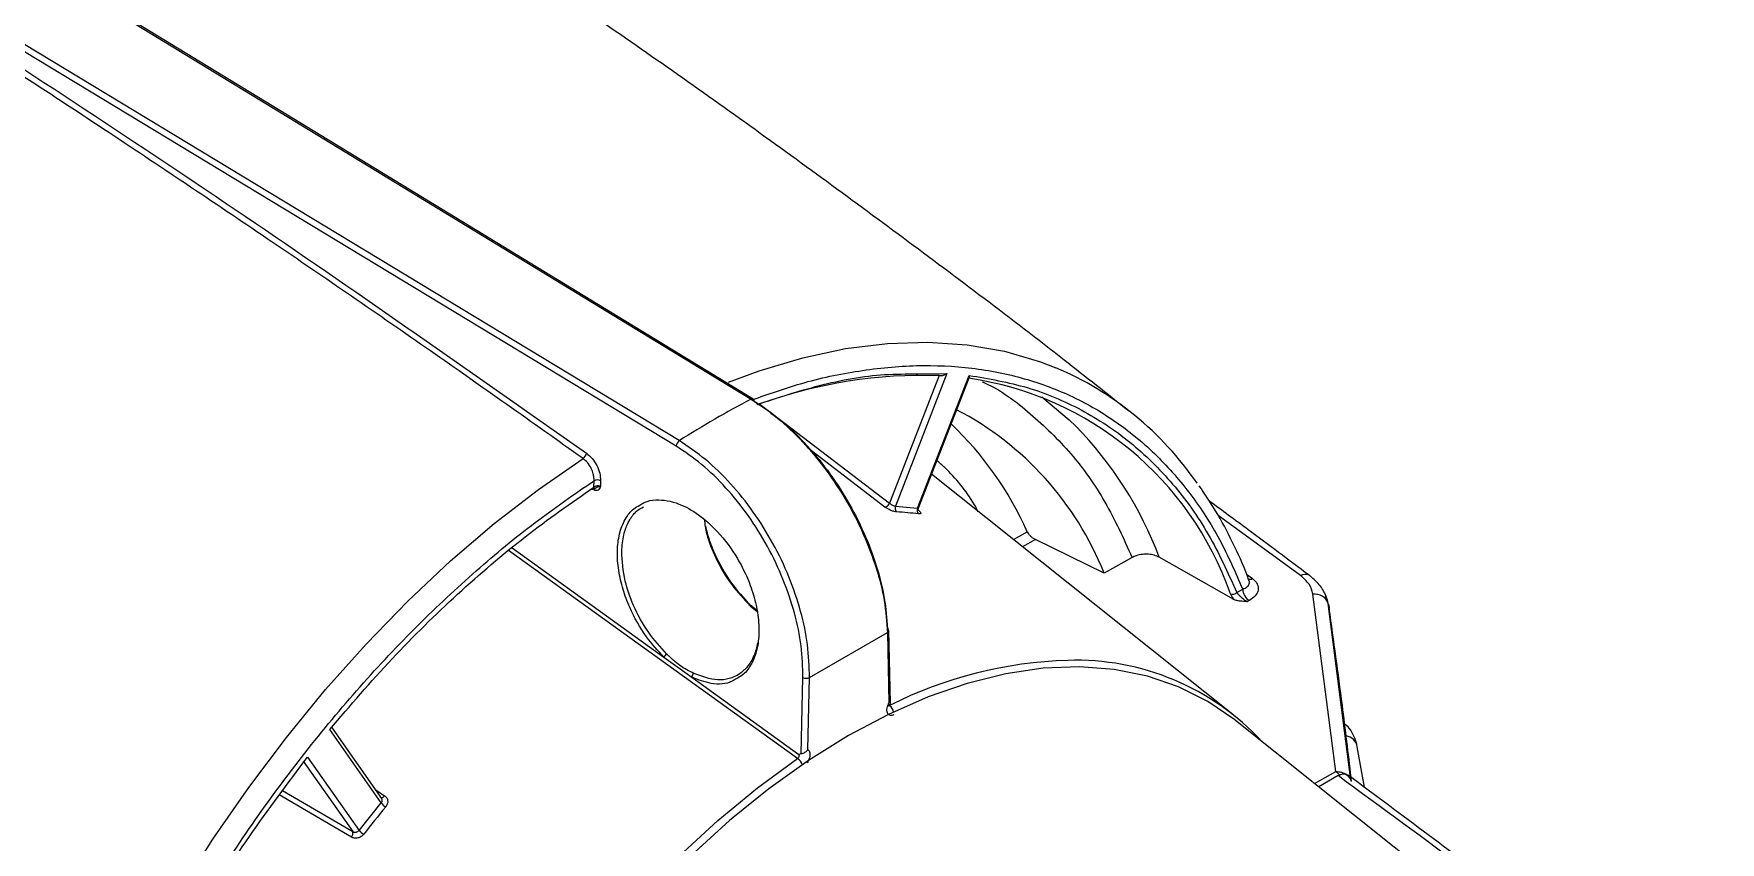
# Model space of a CAD drawing. Extents: x 8 to 113, y 1 to 87.
# Drawn here: x 81 to 86.45, y 7.38 to 9.99 of the extents above; entities that cross this region are included whole.
import ezdxf

# ---------------------------------------------------------------- set-up
doc = ezdxf.new("R2010")
doc.units = 0
doc.header["$MEASUREMENT"] = 0
doc.layers.add('OBJECT', color=7, linetype='CONTINUOUS')

msp = doc.modelspace()

# ---------------------------------------------------------------- linework, layer by layer
at = {"layer": 'OBJECT'}
for p, q in [((80.3201, 10.6345), (83.3146, 8.8089)), ((83.072, 8.6573), (80.0665, 10.4765)), ((83.0823, 8.6749), (80.0768, 10.4941)), ((83.9221, 8.8851), (83.7621, 8.4726)), ((83.947, 8.8923), (83.7806, 8.4634)), ((83.8521, 8.457), (84.0186, 8.8859)), ((83.8524, 8.8904), (83.947, 8.8923)), ((83.8542, 8.4543), (84.0188, 8.8784)), ((83.3146, 8.809), (83.3244, 8.803)), ((83.3431, 8.7934), (83.7621, 8.4726)), ((83.7469, 8.4604), (83.4959, 8.6527)), ((84.871, 7.7901), (83.8977, 8.5665)), ((82.8066, 8.5244), (82.8071, 8.5455)), ((82.8282, 8.5452), (82.8278, 8.5268)), ((83.7806, 8.4634), (83.8521, 8.457)), ((85.0896, 8.2391), (84.8234, 8.433)), ((84.1618, 8.3558), (84.2064, 8.3807)), ((84.2328, 8.3552), (84.1915, 8.3322)), ((84.4549, 8.2467), (84.2328, 8.3552)), ((83.4647, 7.6473), (82.5309, 8.3202)), ((82.5423, 8.3284), (83.0327, 7.975)), ((84.5456, 8.2973), (84.4549, 8.2467)), ((84.8745, 8.1612), (84.6331, 8.298)), ((84.9153, 8.2431), (84.9346, 8.2291)), ((84.8835, 8.1841), (84.9028, 8.1949)), ((85.2033, 7.6057), (85.1295, 8.1792)), ((83.3076, 8.1454), (83.3355, 8.1254)), ((83.3164, 8.1387), (83.3085, 8.1444)), ((83.3116, 8.1409), (83.3336, 8.1231)), ((83.3345, 8.1257), (83.3164, 8.1387)), ((84.9234, 8.1581), (84.9169, 8.1545)), ((85.1731, 8.1641), (85.1705, 8.1707)), ((85.1791, 8.1488), (85.1731, 8.1641)), ((85.1763, 8.1587), (85.1743, 8.1646)), ((85.1793, 8.1474), (85.1765, 8.1611)), ((85.2521, 7.5775), (85.1791, 8.1488)), ((85.254, 7.5732), (85.1809, 8.1434)), ((83.503, 7.9091), (83.7547, 8.0544)), ((83.7547, 8.0544), (83.7599, 7.8279)), ((83.7645, 7.8267), (83.7591, 8.0609)), ((83.0327, 7.975), (83.1229, 7.91)), ((83.1229, 7.91), (83.4691, 7.6606)), ((83.4763, 7.6622), (83.4818, 7.9094)), ((83.4978, 7.6766), (83.503, 7.9091)), ((82.1194, 7.5044), (81.953, 7.7412)), ((82.1217, 7.5182), (81.9597, 7.7487)), ((86.4458, 6.5211), (84.8797, 7.7705)), ((85.2961, 7.5545), (85.2731, 7.6851)), ((81.8674, 7.639), (82.0274, 7.4113)), ((81.8815, 7.6522), (82.0479, 7.4154)), ((83.4763, 7.6622), (83.4691, 7.6606)), ((85.1344, 7.5673), (85.2033, 7.6057)), ((85.2109, 7.5922), (85.1484, 7.5561)), ((85.2033, 7.6057), (85.2034, 7.6057)), ((82.0228, 7.3934), (81.79, 7.5301)), ((81.8006, 7.5444), (82.0274, 7.4113)), ((82.1021, 7.5461), (82.1304, 7.5272)), ((82.0479, 7.4154), (82.1194, 7.5044))]:
    msp.add_line(p, q, dxfattribs=at)
at = {"layer": 'OBJECT', "flags": 128}
for points in [[(83.3216, 8.8094), (81.836, 9.715), (80.3271, 10.635)], [(83.2411, 8.8642), (83.3406, 8.9009), (83.4814, 8.9429), (83.6196, 8.9725), (83.7546, 8.9894), (83.8856, 8.9936), (84.0121, 8.985), (84.1335, 8.9637), (84.2492, 8.9298), (84.2988, 8.9107)], [(84.2534, 8.817), (84.3426, 8.7421), (84.3632, 8.7221)], [(80.9121, 5.9257), (80.9658, 6.1121), (81.0285, 6.2991), (81.1, 6.486), (81.1799, 6.6717), (81.2679, 6.8554), (81.3635, 7.0364), (81.4663, 7.2137), (81.5758, 7.3865), (81.6915, 7.554), (81.8129, 7.7154), (81.9394, 7.8701), (82.0705, 8.0172), (82.2054, 8.1561), (82.3436, 8.2861), (82.4845, 8.4067), (82.6273, 8.5172), (82.7715, 8.6172)], [(82.8066, 8.5244), (82.8065, 8.5222), (82.8061, 8.5204), (82.8052, 8.5189), (82.8041, 8.5179), (82.8026, 8.5173), (82.8008, 8.5172), (82.7989, 8.5177), (82.798, 8.518)], [(85.1172, 8.2399), (85.1183, 8.2393), (85.1204, 8.2378)], [(83.3116, 8.1409), (83.3129, 8.1416), (83.314, 8.142), (83.315, 8.1421), (83.3158, 8.1419), (83.3164, 8.1415), (83.3167, 8.1408), (83.3167, 8.1399), (83.3164, 8.1387)], [(85.1809, 8.1434), (85.1824, 8.134), (85.1824, 8.1325)], [(84.8797, 7.7705), (84.8772, 7.7724), (84.7901, 7.8322), (84.6957, 7.8795), (84.5947, 7.9141), (84.4876, 7.9356), (84.3751, 7.944), (84.258, 7.9392), (84.137, 7.9213), (84.0127, 7.8903), (83.8861, 7.8465), (83.7579, 7.7902), (83.6288, 7.7216), (83.4998, 7.6412), (83.3716, 7.5495), (83.2449, 7.4471), (83.1207, 7.3346)], [(82.1347, 5.8163), (82.1922, 5.9745), (82.2621, 6.1424), (82.3406, 6.3084), (82.4272, 6.4714), (82.5213, 6.6305), (82.6223, 6.7846), (82.7296, 6.9327), (82.8424, 7.074), (82.9602, 7.2074), (83.0821, 7.3323), (83.2073, 7.4477), (83.3352, 7.5529), (83.4647, 7.6473)]]:
    msp.add_lwpolyline(points, dxfattribs=at)
at = {"layer": 'OBJECT'}
for centre, radius, start, end in [((83.8705, 7.337), 1.549, 88.0958, 109.9091), ((83.8893, 7.9443), 1.0495, 34.3991, 67.0351), ((83.8658, 7.8306), 1.0568, 19.3113, 81.7226), ((84.7327, 6.0842), 3.0716, 117.4955, 122.4992), ((83.3183, 8.8039), 0.00621, 351.1492, 126.4126), ((83.5061, 7.8697), 1.0209, 21.6704, 62.4367), ((83.2192, 7.9448), 1.0791, 23.8199, 46.5937), ((83.4908, 7.8688), 1.2203, 20.5924, 44.3653), ((83.0958, 8.6551), 0.0239, 124.343, 174.8196), ((82.757, 8.6389), 0.0261, 303.877, 349.2906), ((82.8001, 8.516), 0.00639, 356.9381, 31.2359), ((82.8173, 8.5243), 0.0236, 62.5094, 115.8291), ((83.7431, 8.4807), 0.0206, 280.6887, 336.9854), ((83.7964, 8.457), 0.017, 157.8833, 227.4939), ((83.8672, 8.4502), 0.0166, 155.8055, 227.1068), ((83.7331, 7.465), 0.9808, 82.8058, 86.9752), ((84.9262, 8.2455), 0.0185, 247.0012, 297.0438), ((85.1042, 8.2113), 0.0314, 65.5477, 117.735), ((84.8704, 8.1965), 0.018, 246.059, 316.3404), ((84.9483, 8.1961), 0.0455, 181.624, 236.7431), ((85.1341, 8.131), 0.0484, 21.568, 95.5173), ((83.467, 7.5826), 1.8033, 18.1196, 18.3009), ((83.7522, 8.0607), 0.00677, 292.0216, 67.7676), ((83.0537, 7.9655), 0.023, 120.389, 155.596), ((84.3789, 6.5917), 1.3736, 91.7265, 116.6914), ((84.365, 7.1494), 0.8157, 42.6102, 91.931), ((83.1374, 7.9103), 0.0145, 123.4856, 180.94), ((83.4927, 7.9304), 0.0236, 242.5078, 295.8301), ((83.7393, 7.7901), 0.0366, 13.0528, 51.8568), ((85.2316, 7.6787), 0.042, 8.8467, 82.4487), ((83.4384, 7.6117), 0.0444, 21.1203, 53.5565), ((82.1197, 7.5342), 0.0128, 268.8975, 326.8439), ((85.1684, 4.9791), 3.9396, 140.3805, 142.0304), ((82.1614, 7.5358), 0.0524, 216.8578, 238.2434), ((82.0084, 7.4067), 0.0196, 317.4257, 13.7178), ((82.0951, 7.4559), 0.0621, 220.599, 238.5845)]:
    msp.add_arc(centre, radius, start, end, dxfattribs=at)
for points, knots in [([(82.7715, 8.6172), (82.6072, 8.7337), (82.2729, 8.9705), (81.762, 9.3216), (81.2335, 9.676), (80.7032, 10.022), (80.1757, 10.357), (79.6554, 10.6782), (79.1313, 10.9933), (78.7806, 11.1965), (78.6046, 11.2984)], [0, 0, 0, 0, 0.118989, 0.241992, 0.369009, 0.500039, 0.623805, 0.748387, 0.873785, 1, 1, 1, 1]), ([(78.6146, 11.3161), (78.9632, 11.1124), (79.6604, 10.7052), (80.7043, 10.049), (81.7459, 9.3633), (82.4371, 8.8771), (82.7826, 8.6341)], [0, 0, 0, 0, 0.25003, 0.500058, 0.750055, 1, 1, 1, 1]), ([(84.5342, 8.771), (84.4648, 8.826), (84.2252, 9.016), (83.8065, 9.3315), (83.2785, 9.7178), (82.7413, 10.0936), (82.2989, 10.3936), (82.0331, 10.5645), (81.9516, 10.6169)], [0, 0, 0, 0, 0.0839488, 0.289789, 0.495873, 0.7021638, 0.9086263, 1, 1, 1, 1]), ([(83.3177, 8.8067), (83.37, 8.8253), (83.4871, 8.8669), (83.6651, 8.9039), (83.8506, 8.9217), (84.0296, 8.9133), (84.1989, 8.8795), (84.3562, 8.8203), (84.4996, 8.7366), (84.627, 8.6303), (84.7371, 8.5033), (84.8307, 8.3597), (84.8789, 8.2495), (84.9028, 8.1949)], [0, 0, 0, 0, 0.073937, 0.165467, 0.258957, 0.353004, 0.447496, 0.541994, 0.636041, 0.729525, 0.821061, 0.911248, 1, 1, 1, 1]), ([(83.3337, 8.7918), (83.4007, 8.8138), (83.5411, 8.8598), (83.7148, 8.8906), (83.8171, 8.8905), (83.8524, 8.8904)], [0, 0, 0, 0, 0.3748903, 0.7843448, 1, 1, 1, 1]), ([(83.947, 8.8923), (83.9453, 8.8909), (83.9419, 8.8881), (83.9363, 8.8855), (83.9315, 8.8842), (83.9278, 8.8838), (83.9246, 8.8841), (83.9229, 8.8848), (83.9221, 8.8851)], [0, 0, 0, 0, 0.249829, 0.499338, 0.644997, 0.775032, 0.892145, 1, 1, 1, 1]), ([(84.0186, 8.8859), (84.0824, 8.875), (84.2105, 8.853), (84.3842, 8.7787), (84.542, 8.6749), (84.6792, 8.5394), (84.7961, 8.3777), (84.8544, 8.2485), (84.8835, 8.1841)], [0, 0, 0, 0, 0.165461, 0.332207, 0.5, 0.667784, 0.834534, 1, 1, 1, 1]), ([(84.0186, 8.8859), (84.0189, 8.8843), (84.0195, 8.8814), (84.0189, 8.8794), (84.0186, 8.8785)], [0, 0, 0, 0, 0.543154, 1, 1, 1, 1]), ([(84.0607, 8.8653), (84.0627, 8.8644), (84.1204, 8.84), (84.2185, 8.7644), (84.3506, 8.6372), (84.4617, 8.4818), (84.5177, 8.3586), (84.5456, 8.2973)], [0, 0, 0, 0, 0.008989, 0.257952, 0.506901, 0.75437, 1, 1, 1, 1]), ([(83.3146, 8.8089), (83.3431, 8.7897), (83.4002, 8.7513), (83.4824, 8.6723), (83.558, 8.5813), (83.6244, 8.4802), (83.6795, 8.3729), (83.7203, 8.2641), (83.7478, 8.1554), (83.7524, 8.0886), (83.7547, 8.0544)], [0, 0, 0, 0, 0.125536, 0.250752, 0.375675, 0.500324, 0.624651, 0.75007, 0.872262, 1, 1, 1, 1]), ([(83.3244, 8.803), (83.3523, 8.7842), (83.4079, 8.7468), (83.4882, 8.6696), (83.5621, 8.581), (83.6271, 8.4821), (83.6809, 8.3773), (83.7212, 8.2704), (83.7479, 8.1646), (83.7525, 8.0995), (83.7547, 8.067)], [0, 0, 0, 0, 0.125719, 0.250525, 0.375694, 0.500217, 0.625479, 0.750016, 0.875168, 1, 1, 1, 1]), ([(83.503, 7.9091), (83.502, 7.9442), (83.5001, 8.0128), (83.4765, 8.1239), (83.4389, 8.2348), (83.3869, 8.3438), (83.3229, 8.4462), (83.249, 8.5379), (83.1679, 8.6174), (83.1109, 8.6557), (83.0823, 8.6749)], [0, 0, 0, 0, 0.128141, 0.25071, 0.37607, 0.500341, 0.624825, 0.749582, 0.874632, 1, 1, 1, 1]), ([(82.8071, 8.5455), (82.807, 8.5493), (82.8069, 8.5563), (82.8041, 8.5699), (82.7979, 8.5864), (82.7864, 8.6046), (82.7764, 8.6131), (82.7715, 8.6172)], [0, 0, 0, 0, 0.149147, 0.282418, 0.50059, 0.756831, 1, 1, 1, 1]), ([(82.7826, 8.6341), (82.7889, 8.6288), (82.8016, 8.6181), (82.8166, 8.5946), (82.8267, 8.569), (82.8277, 8.5532), (82.8282, 8.5452)], [0, 0, 0, 0, 0.250228, 0.500086, 0.750006, 1, 1, 1, 1]), ([(83.4818, 7.9094), (83.481, 7.943), (83.4793, 8.01), (83.4565, 8.1184), (83.4199, 8.2274), (83.3691, 8.3341), (83.3066, 8.4342), (83.2343, 8.524), (83.1553, 8.6013), (83.0998, 8.6387), (83.072, 8.6573)], [0, 0, 0, 0, 0.125666, 0.250539, 0.37567, 0.500227, 0.625486, 0.75002, 0.875177, 1, 1, 1, 1]), ([(84.0483, 8.4464), (84.0441, 8.4537), (84.0135, 8.5074), (83.9688, 8.5629), (83.9234, 8.6032), (83.9149, 8.6107)], [0, 0, 0, 0, 0.112275, 0.834669, 1, 1, 1, 1]), ([(80.9972, 5.9402), (81.0211, 6.0225), (81.0693, 6.1883), (81.163, 6.4401), (81.273, 6.6941), (81.4005, 6.9475), (81.5438, 7.1968), (81.7012, 7.4376), (81.8705, 7.6669), (82.0494, 7.8817), (82.2349, 8.0788), (82.4244, 8.2559), (82.6151, 8.4135), (82.7434, 8.5018), (82.8071, 8.5455)], [0, 0, 0, 0, 0.080321, 0.16194, 0.244772, 0.329378, 0.414487, 0.5, 0.585518, 0.670628, 0.755228, 0.838065, 0.919682, 1, 1, 1, 1]), ([(81.953, 7.7412), (82.0194, 7.8187), (82.1526, 7.9742), (82.3651, 8.1819), (82.5836, 8.3697), (82.7324, 8.4729), (82.8066, 8.5244)], [0, 0, 0, 0, 0.249262, 0.5, 0.750738, 1, 1, 1, 1]), ([(82.7988, 8.5197), (82.7996, 8.5194), (82.8013, 8.5187), (82.8048, 8.5185), (82.8074, 8.5197), (82.8093, 8.5205)], [0, 0, 0, 0, 0.237244, 0.478975, 1, 1, 1, 1]), ([(82.8278, 8.5268), (82.8258, 8.5222), (82.8227, 8.5154), (82.8152, 8.5131), (82.8103, 8.5138), (82.8077, 8.5151), (82.8064, 8.5157)], [0, 0, 0, 0, 0.500408, 0.749561, 0.874846, 1, 1, 1, 1]), ([(82.8278, 8.5268), (82.8263, 8.5274), (82.824, 8.5283), (82.8202, 8.5286), (82.8166, 8.5285), (82.8129, 8.5277), (82.8093, 8.5262), (82.8075, 8.525), (82.8066, 8.5244)], [0, 0, 0, 0, 0.23989, 0.367317, 0.499483, 0.699788, 0.8375, 1, 1, 1, 1]), ([(82.8093, 8.5205), (82.8118, 8.522), (82.816, 8.5244), (82.8228, 8.5266), (82.8261, 8.5267), (82.8278, 8.5268)], [0, 0, 0, 0, 0.413074, 0.690931, 1, 1, 1, 1]), ([(84.923, 8.2225), (84.9213, 8.2274), (84.9062, 8.2709), (84.8707, 8.3468), (84.8196, 8.4449), (84.7805, 8.5023), (84.7625, 8.5286)], [0, 0, 0, 0, 0.0422912, 0.3772894, 0.7139164, 1, 1, 1, 1]), ([(83.0327, 7.975), (83.0134, 7.996), (82.9703, 8.0428), (82.9265, 8.1216), (82.899, 8.1955), (82.8848, 8.2572), (82.8805, 8.3185), (82.8875, 8.375), (82.9059, 8.4214), (82.9288, 8.4525), (82.9478, 8.4627), (82.9544, 8.4662)], [0, 0, 0, 0, 0.136879, 0.305055, 0.401288, 0.50431, 0.612411, 0.723242, 0.834071, 0.942167, 1, 1, 1, 1]), ([(82.8965, 8.3173), (82.898, 8.3355), (82.9006, 8.3688), (82.9122, 8.4004), (82.9218, 8.4185), (82.9278, 8.4278), (82.9336, 8.4356), (82.9392, 8.4418), (82.949, 8.452), (82.959, 8.457), (82.9669, 8.4609)], [0, 0, 0, 0, 0.276876, 0.505744, 0.583894, 0.654328, 0.717044, 0.772044, 0.819326, 1, 1, 1, 1]), ([(82.9544, 8.4662), (82.9593, 8.4695), (82.9746, 8.4797), (83.0161, 8.4865), (83.0761, 8.4768), (83.1454, 8.4381), (83.2117, 8.379), (83.2641, 8.3083), (83.301, 8.2368), (83.3239, 8.1747), (83.3381, 8.1102), (83.3414, 8.0478), (83.3332, 7.9923), (83.3142, 7.948), (83.2918, 7.919), (83.2739, 7.9094), (83.2678, 7.9061)], [0, 0, 0, 0, 0.02924, 0.091517, 0.200352, 0.288936, 0.37752, 0.486357, 0.548634, 0.615305, 0.685265, 0.756994, 0.828724, 0.898686, 0.96536, 1, 1, 1, 1]), ([(83.7849, 8.4444), (83.7822, 8.4448), (83.7768, 8.4455), (83.7662, 8.4493), (83.7556, 8.4544), (83.7498, 8.4584), (83.7469, 8.4604)], [0, 0, 0, 0, 0.24998, 0.499779, 0.749125, 1, 1, 1, 1]), ([(83.7621, 8.4726), (83.7628, 8.472), (83.7642, 8.4707), (83.7672, 8.4684), (83.7714, 8.4659), (83.7765, 8.4639), (83.7793, 8.4635), (83.7806, 8.4634)], [0, 0, 0, 0, 0.139822, 0.270031, 0.501054, 0.752076, 1, 1, 1, 1]), ([(83.8521, 8.457), (83.8532, 8.4569), (83.855, 8.4567), (83.8553, 8.4577), (83.8554, 8.4581)], [0, 0, 0, 0, 0.612529, 1, 1, 1, 1]), ([(83.8546, 8.4501), (83.8546, 8.4501), (83.8548, 8.4501), (83.8547, 8.4509), (83.8544, 8.4534), (83.8552, 8.4564), (83.8556, 8.4579)], [0, 0, 0, 0, 0.042199, 0.239093, 0.62, 1, 1, 1, 1]), ([(83.8545, 8.4508), (83.8567, 8.4489), (83.8612, 8.445), (83.8635, 8.4406), (83.8621, 8.4379), (83.858, 8.438), (83.856, 8.4381)], [0, 0, 0, 0, 0.250089, 0.499955, 0.749358, 1, 1, 1, 1]), ([(85.1172, 8.2399), (85.0517, 8.289), (84.9447, 8.3693), (84.8364, 8.449), (84.7944, 8.48)], [0, 0, 0, 0, 0.611774, 1, 1, 1, 1]), ([(83.163, 8.4212), (83.1649, 8.4053), (83.1699, 8.365), (83.2008, 8.2907), (83.2481, 8.2084), (83.2908, 8.1629), (83.3116, 8.1409)], [0, 0, 0, 0, 0.16678, 0.421361, 0.719673, 1, 1, 1, 1]), ([(83.1666, 8.3992), (83.1704, 8.3838), (83.1789, 8.35), (83.2077, 8.2825), (83.2531, 8.2056), (83.2968, 8.1595), (83.3164, 8.1387)], [0, 0, 0, 0, 0.164932, 0.364508, 0.714269, 1, 1, 1, 1]), ([(84.2064, 8.3807), (84.2075, 8.3785), (84.2099, 8.3743), (84.2161, 8.3672), (84.2235, 8.3608), (84.2293, 8.357), (84.2322, 8.3555), (84.2328, 8.3552)], [0, 0, 0, 0, 0.243971, 0.488094, 0.725807, 0.945379, 1, 1, 1, 1]), ([(83.042, 7.9853), (83.0217, 8.0076), (82.9798, 8.0535), (82.9343, 8.1372), (82.9018, 8.2291), (82.8984, 8.2857), (82.8965, 8.3173)], [0, 0, 0, 0, 0.2422228, 0.4999906, 0.7199668, 1, 1, 1, 1]), ([(84.6331, 8.298), (84.628, 8.3004), (84.6178, 8.3052), (84.5984, 8.3082), (84.5781, 8.3078), (84.5596, 8.304), (84.55, 8.2993), (84.5456, 8.2973)], [0, 0, 0, 0, 0.199356, 0.398465, 0.604141, 0.823638, 1, 1, 1, 1]), ([(84.9346, 8.2291), (84.9405, 8.2233), (84.9524, 8.2119), (84.9542, 8.1919), (84.9451, 8.1728), (84.9306, 8.163), (84.9234, 8.1581)], [0, 0, 0, 0, 0.2497037, 0.4994833, 0.7493642, 1, 1, 1, 1]), ([(85.1295, 8.1792), (85.1266, 8.1899), (85.1209, 8.2115), (85.1001, 8.2299), (85.0896, 8.2391)], [0, 0, 0, 0, 0.498689, 1, 1, 1, 1]), ([(85.1747, 8.1668), (85.1688, 8.18), (85.157, 8.2062), (85.1326, 8.2273), (85.1204, 8.2378)], [0, 0, 0, 0, 0.5038675, 1, 1, 1, 1]), ([(84.8631, 8.18), (84.8645, 8.1771), (84.8671, 8.1712), (84.872, 8.1646), (84.8745, 8.1612)], [0, 0, 0, 0, 0.500123, 1, 1, 1, 1]), ([(84.9169, 8.1545), (84.9154, 8.1553), (84.9124, 8.1571), (84.9075, 8.1605), (84.9023, 8.1645), (84.8958, 8.1701), (84.8887, 8.1772), (84.8852, 8.1818), (84.8835, 8.1841)], [0, 0, 0, 0, 0.115727, 0.237004, 0.365059, 0.500934, 0.749863, 1, 1, 1, 1]), ([(84.9028, 8.1949), (84.9079, 8.1972), (84.9179, 8.2018), (84.9239, 8.2106), (84.925, 8.2177), (84.9238, 8.2212), (84.9233, 8.2226)], [0, 0, 0, 0, 0.3465081, 0.691868, 0.8778862, 1, 1, 1, 1]), ([(84.9169, 8.1545), (84.9095, 8.155), (84.8985, 8.1557), (84.8856, 8.1573), (84.8787, 8.1592), (84.8758, 8.1606), (84.8745, 8.1612)], [0, 0, 0, 0, 0.500735, 0.749885, 0.8817, 1, 1, 1, 1]), ([(85.2532, 7.5866), (85.2439, 7.6642), (85.2221, 7.8463), (85.1969, 8.0282), (85.1824, 8.1326)], [0, 0, 0, 0, 0.42645, 1, 1, 1, 1]), ([(83.3354, 8.0219), (83.3339, 8.0143), (83.3317, 8.0034), (83.3277, 7.9913), (83.3253, 7.9848), (83.3183, 7.9677), (83.3041, 7.9437), (83.268, 7.9111), (83.2104, 7.8934), (83.1557, 7.913), (83.1294, 7.9224)], [0, 0, 0, 0, 0.0744418, 0.1067542, 0.1306809, 0.1462222, 0.3018977, 0.4384305, 0.7298474, 1, 1, 1, 1]), ([(83.1294, 7.9224), (83.1142, 7.9302), (83.0913, 7.9421), (83.0654, 7.9632), (83.0515, 7.976), (83.0446, 7.9828), (83.042, 7.9853)], [0, 0, 0, 0, 0.498348, 0.748841, 0.907486, 1, 1, 1, 1]), ([(83.2678, 7.9061), (83.2631, 7.9031), (83.2402, 7.8881), (83.1907, 7.8843), (83.1439, 7.9021), (83.1229, 7.91)], [0, 0, 0, 0, 0.122812, 0.606402, 1, 1, 1, 1]), ([(83.7758, 7.7888), (83.7735, 7.788), (83.769, 7.7862), (83.7629, 7.7868), (83.758, 7.7897), (83.7546, 7.7949), (83.7531, 7.8019), (83.7535, 7.8101), (83.7556, 7.8191), (83.7585, 7.825), (83.7599, 7.8279)], [0, 0, 0, 0, 0.124953, 0.249943, 0.374541, 0.499761, 0.62495, 0.749937, 0.874867, 1, 1, 1, 1]), ([(83.7598, 7.8169), (83.7598, 7.8169), (83.7601, 7.8167), (83.7604, 7.8177), (83.7609, 7.819), (83.7615, 7.8203), (83.7616, 7.8207)], [0, 0, 0, 0, 0.094684, 0.444354, 0.831454, 1, 1, 1, 1]), ([(83.7644, 7.8267), (83.7644, 7.8267), (83.7647, 7.8267), (83.7635, 7.8268), (83.7613, 7.8275), (83.7599, 7.8279)], [0, 0, 0, 0, 0.036965, 0.432057, 1, 1, 1, 1]), ([(83.7616, 7.8207), (83.7619, 7.8214), (83.7625, 7.8231), (83.7638, 7.8254), (83.7646, 7.8269)], [0, 0, 0, 0, 0.350509, 1, 1, 1, 1]), ([(85.2712, 7.6934), (85.2658, 7.7114), (85.2583, 7.7362), (85.2359, 7.7565), (85.2298, 7.762)], [0, 0, 0, 0, 0.729356, 1, 1, 1, 1]), ([(81.0166, 5.9518), (81.0456, 6.0497), (81.104, 6.2463), (81.2208, 6.5429), (81.358, 6.8368), (81.5158, 7.1228), (81.6896, 7.3977), (81.8177, 7.5676), (81.8815, 7.6522)], [0, 0, 0, 0, 0.165461, 0.332207, 0.5, 0.667784, 0.834534, 1, 1, 1, 1]), ([(83.4691, 7.6606), (83.4692, 7.6593), (83.4695, 7.6569), (83.4687, 7.653), (83.4672, 7.6496), (83.4655, 7.6481), (83.4647, 7.6473)], [0, 0, 0, 0, 0.2577346, 0.5124762, 0.7590317, 1, 1, 1, 1]), ([(83.4978, 7.6766), (83.496, 7.6743), (83.4929, 7.6705), (83.487, 7.6662), (83.4811, 7.6635), (83.4779, 7.6627), (83.4763, 7.6622)], [0, 0, 0, 0, 0.2952375, 0.5005577, 0.7503958, 1, 1, 1, 1]), ([(83.4978, 7.6766), (83.4992, 7.6753), (83.5021, 7.6727), (83.5042, 7.6662), (83.5046, 7.6584), (83.503, 7.6497), (83.5, 7.641), (83.4967, 7.6358), (83.4953, 7.6334)], [0, 0, 0, 0, 0.170602, 0.3413, 0.511197, 0.681236, 0.851854, 1, 1, 1, 1]), ([(85.2034, 7.6057), (85.2098, 7.6052), (85.2222, 7.6044), (85.2372, 7.5968), (85.2472, 7.5876), (85.2506, 7.5806), (85.2521, 7.5775)], [0, 0, 0, 0, 0.295101, 0.569756, 0.806961, 1, 1, 1, 1]), ([(85.2163, 7.5942), (85.2147, 7.5961), (85.2105, 7.6006), (85.2061, 7.6038), (85.2034, 7.6057)], [0, 0, 0, 0, 0.40037, 1, 1, 1, 1]), ([(85.2109, 7.5922), (85.2157, 7.5944), (85.2253, 7.5987), (85.2367, 7.5985), (85.2413, 7.5944), (85.2429, 7.593)], [0, 0, 0, 0, 0.394354, 0.788576, 1, 1, 1, 1]), ([(86.1752, 6.8842), (85.9949, 7.0162), (85.6729, 7.2519), (85.3521, 7.4882), (85.2109, 7.5922)], [0, 0, 0, 0, 0.560008, 1, 1, 1, 1]), ([(86.1937, 6.8841), (86.0494, 6.992), (85.7326, 7.2289), (85.4159, 7.4652), (85.2435, 7.5938)], [0, 0, 0, 0, 0.455566, 1, 1, 1, 1]), ([(82.1194, 7.5044), (82.1205, 7.5059), (82.1226, 7.509), (82.123, 7.5144), (82.1216, 7.5184), (82.1196, 7.5213), (82.1181, 7.5225), (82.1173, 7.5231)], [0, 0, 0, 0, 0.24812, 0.499397, 0.73019, 0.860284, 1, 1, 1, 1]), ([(82.1304, 7.5272), (82.133, 7.5251), (82.138, 7.5207), (82.141, 7.511), (82.1399, 7.5006), (82.1358, 7.4944), (82.1338, 7.4913)], [0, 0, 0, 0, 0.250088, 0.499956, 0.749358, 1, 1, 1, 1]), ([(82.0274, 7.4113), (82.0283, 7.4108), (82.0301, 7.4099), (82.0337, 7.409), (82.0384, 7.4091), (82.0439, 7.4112), (82.0466, 7.414), (82.0479, 7.4154)], [0, 0, 0, 0, 0.139821, 0.270034, 0.501057, 0.752076, 1, 1, 1, 1]), ([(82.0627, 7.4028), (82.06, 7.4001), (82.0547, 7.3945), (82.0438, 7.3901), (82.0324, 7.3893), (82.026, 7.392), (82.0228, 7.3934)], [0, 0, 0, 0, 0.249981, 0.499781, 0.749125, 1, 1, 1, 1])]:
    msp.add_open_spline(points, degree=3, knots=knots, dxfattribs=at)

doc.saveas('drawing.dxf')
